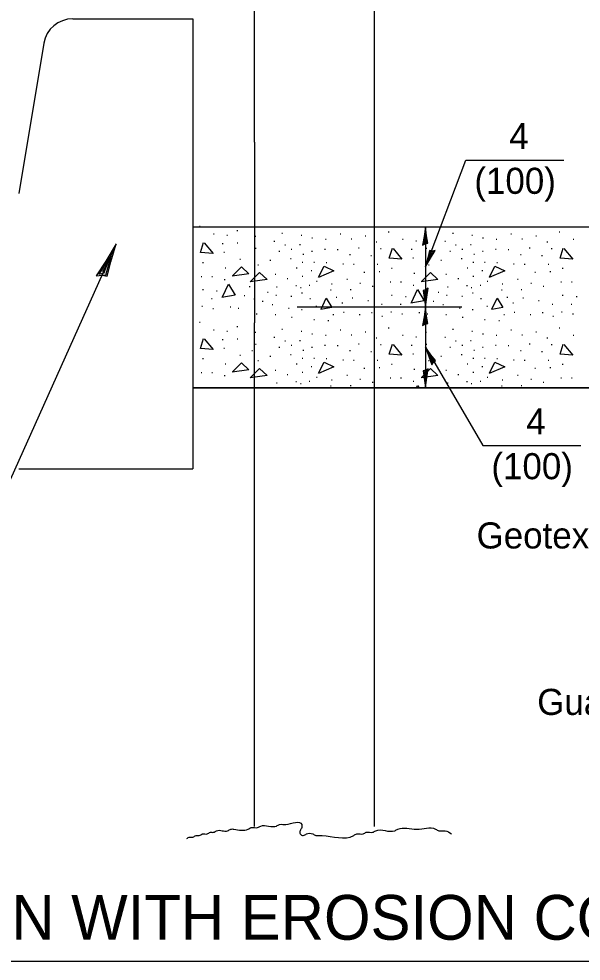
# Model space of a CAD drawing. Extents: x 96285 to 107900, y 69854 to 76557.
# Drawn here: x 104022.5 to 104173.2, y 75850.5 to 76103.2 of the extents above; entities that cross this region are included whole.
import ezdxf

# ---------------------------------------------------------------- set-up
doc = ezdxf.new("R2010")
doc.units = 0
for name, color, linetype in [('HS_Concrete Object', 7, 'Continuous'), ('Level 43', 7, 'Continuous'), ('Sheets_General Details', 7, 'Continuous')]:
    doc.layers.add(name, color=color, linetype=linetype)

msp = doc.modelspace()

# ---------------------------------------------------------------- linework, layer by layer
at = {"layer": 'HS_Concrete Object'}
for p, q in [((104036.93, 76103.16), (104069.12, 76103.16)), ((104069.12, 76103.16), (104069.12, 75982.46)), ((104029.2, 76096.6), (104022.5, 76056.37)), ((104022.5, 75982.46), (104069.12, 75982.46))]:
    msp.add_line(p, q, dxfattribs=at)
msp.add_arc((104036.9, 76095.36), 7.8, 90, 170.6013, dxfattribs=at)
at = {"layer": 'Sheets_General Details'}
for p, q in [((104085.66, 76070.08), (104085.66, 76243.82)), ((104117.84, 75886.55), (104117.84, 76243.82)), ((104085.66, 76070.08), (104085.66, 76021.69)), ((104131.44, 76036.67), (104142.27, 76065.23)), ((104142.27, 76065.23), (104168.51, 76065.23)), ((104069.12, 76047.43), (104251.05, 76047.43)), ((104070.89, 76047.56), (104071.09, 76047.56)), ((104131.44, 76047.43), (104131.44, 76025.9)), ((104074.67, 76045.54), (104074.87, 76045.54)), ((104078.24, 76045.11), (104078.44, 76045.11)), ((104080.95, 76046.36), (104081.15, 76046.36)), ((104085.8, 76044.85), (104086, 76044.85)), ((104092.98, 76045.67), (104093.18, 76045.67)), ((104098.12, 76045.16), (104098.32, 76045.16)), ((104108.57, 76045.5), (104108.77, 76045.5)), ((104115.28, 76044.98), (104115.48, 76044.98)), ((104121.51, 76046.06), (104121.71, 76046.06)), ((104131.57, 76044.85), (104131.77, 76044.85)), ((104138.75, 76045.67), (104138.95, 76045.67)), ((104143.9, 76045.16), (104144.1, 76045.16)), ((104154.34, 76045.5), (104154.54, 76045.5)), ((104161.05, 76044.98), (104161.25, 76044.98)), ((104167.28, 76046.06), (104167.48, 76046.06)), ((104003.13, 75941.51), (104048.58, 76042.82)), ((104077.03, 76042.88), (104077.23, 76042.88)), ((104081.03, 76043.13), (104081.23, 76043.13)), ((104090.87, 76043.52), (104091.07, 76043.52)), ((104093.75, 76042.58), (104093.95, 76042.58)), ((104097.75, 76042.66), (104097.95, 76042.66)), ((104101, 76044.47), (104101.2, 76044.47)), ((104104.66, 76044.04), (104104.86, 76044.04)), ((104111.54, 76044.21), (104111.74, 76044.21)), ((104118.24, 76043.35), (104118.44, 76043.35)), ((104125.29, 76044.04), (104125.49, 76044.04)), ((104128.86, 76043.61), (104129.06, 76043.61)), ((104136.64, 76043.52), (104136.84, 76043.52)), ((104139.52, 76042.58), (104139.72, 76042.58)), ((104143.52, 76042.66), (104143.72, 76042.66)), ((104146.78, 76044.47), (104146.98, 76044.47)), ((104150.43, 76044.04), (104150.63, 76044.04)), ((104157.31, 76044.21), (104157.51, 76044.21)), ((104164.02, 76043.35), (104164.22, 76043.35)), ((104171.07, 76044.04), (104171.27, 76044.04)), ((104077.42, 76040.56), (104077.62, 76040.56)), ((104085.88, 76041.63), (104086.08, 76041.63)), ((104092.2, 76040.86), (104092.4, 76040.86)), ((104095.47, 76041.37), (104095.67, 76041.37)), ((104098.64, 76040.08), (104098.84, 76040.08)), ((104100.96, 76040.9), (104101.16, 76040.9)), ((104104.44, 76041.37), (104104.64, 76041.37)), ((104107.84, 76041.29), (104108.04, 76041.29)), ((104111.15, 76040), (104111.35, 76040)), ((104113.51, 76041.76), (104113.71, 76041.76)), ((104116.82, 76039.74), (104117.02, 76039.74)), ((104119.4, 76041.54), (104119.6, 76041.54)), ((104127.66, 76041.37), (104127.86, 76041.37)), ((104131.66, 76041.63), (104131.86, 76041.63)), ((104137.98, 76040.86), (104138.18, 76040.86)), ((104141.24, 76041.37), (104141.44, 76041.37)), ((104144.41, 76040.08), (104144.61, 76040.08)), ((104146.73, 76040.9), (104146.93, 76040.9)), ((104150.22, 76041.37), (104150.42, 76041.37)), ((104153.61, 76041.29), (104153.81, 76041.29)), ((104156.92, 76040), (104157.12, 76040)), ((104159.29, 76041.76), (104159.49, 76041.76)), ((104162.6, 76039.74), (104162.8, 76039.74)), ((104165.18, 76041.54), (104165.38, 76041.54)), ((104071.75, 76037.8), (104071.95, 76037.8)), ((104081.68, 76038.75), (104081.88, 76038.75)), ((104086.53, 76037.24), (104086.73, 76037.24)), ((104089.8, 76038.45), (104090, 76038.45)), ((104095.3, 76038.92), (104095.5, 76038.92)), ((104098.42, 76037.93), (104098.62, 76037.93)), ((104101.52, 76037.93), (104101.72, 76037.93)), ((104104.83, 76037.85), (104105.03, 76037.85)), ((104109.3, 76037.5), (104109.5, 76037.5)), ((104112.18, 76037.37), (104112.38, 76037.37)), ((104118.54, 76037.42), (104118.74, 76037.42)), ((104128.05, 76039.05), (104128.25, 76039.05)), ((104132.3, 76037.24), (104132.5, 76037.24)), ((104135.57, 76038.45), (104135.77, 76038.45)), ((104141.07, 76038.92), (104141.27, 76038.92)), ((104144.2, 76037.93), (104144.4, 76037.93)), ((104147.29, 76037.93), (104147.49, 76037.93)), ((104150.6, 76037.85), (104150.8, 76037.85)), ((104155.07, 76037.5), (104155.27, 76037.5)), ((104157.95, 76037.37), (104158.15, 76037.37)), ((104164.32, 76037.42), (104164.52, 76037.42)), ((104077.77, 76036.43), (104077.97, 76036.43)), ((104091.17, 76034.66), (104091.37, 76034.66)), ((104096.85, 76036.38), (104097.05, 76036.38)), ((104100.83, 76035.7), (104101.03, 76035.7)), ((104114.98, 76035.27), (104115.18, 76035.27)), ((104119.06, 76035.44), (104119.26, 76035.44)), ((104122.37, 76036.3), (104122.57, 76036.3)), ((104128.39, 76034.92), (104128.59, 76034.92)), ((104136.95, 76034.66), (104137.15, 76034.66)), ((104142.62, 76036.38), (104142.82, 76036.38)), ((104146.6, 76035.7), (104146.8, 76035.7)), ((104160.75, 76035.27), (104160.95, 76035.27)), ((104164.83, 76035.44), (104165.03, 76035.44)), ((104168.14, 76036.3), (104168.34, 76036.3)), ((104071.36, 76034.11), (104071.56, 76034.11)), ((104074.2, 76034.11), (104074.4, 76034.11)), ((104077.55, 76033.25), (104077.75, 76033.25)), ((104094.4, 76033.55), (104094.6, 76033.55)), ((104098.42, 76034.19), (104098.62, 76034.19)), ((104102.25, 76032.86), (104102.45, 76032.86)), ((104106.25, 76032.13), (104106.45, 76032.13)), ((104110.37, 76033.37), (104110.57, 76033.37)), ((104113.9, 76032.26), (104114.1, 76032.26)), ((104121.98, 76032.6), (104122.18, 76032.6)), ((104124.82, 76032.6), (104125.02, 76032.6)), ((104140.17, 76033.55), (104140.37, 76033.55)), ((104144.2, 76034.19), (104144.4, 76034.19)), ((104148.02, 76032.86), (104148.22, 76032.86)), ((104152.02, 76032.13), (104152.22, 76032.13)), ((104156.15, 76033.37), (104156.35, 76033.37)), ((104159.67, 76032.26), (104159.87, 76032.26)), ((104167.76, 76032.6), (104167.96, 76032.6)), ((104170.59, 76032.6), (104170.79, 76032.6)), ((104071.75, 76030.55), (104071.95, 76030.55)), ((104075.49, 76030.21), (104075.69, 76030.21)), ((104084.26, 76031.37), (104084.46, 76031.37)), ((104089.11, 76029.86), (104089.31, 76029.86)), ((104091.56, 76031.31), (104091.76, 76031.31)), ((104096.72, 76031.66), (104096.92, 76031.66)), ((104097.95, 76031.14), (104098.15, 76031.14)), ((104098.29, 76029.69), (104098.49, 76029.69)), ((104100.31, 76031.74), (104100.51, 76031.74)), ((104106.03, 76030.47), (104106.23, 76030.47)), ((104111.32, 76030.54), (104111.52, 76030.54)), ((104117.21, 76031.44), (104117.41, 76031.44)), ((104128.17, 76031.74), (104128.37, 76031.74)), ((104134.88, 76029.86), (104135.08, 76029.86)), ((104137.33, 76031.31), (104137.53, 76031.31)), ((104142.49, 76031.66), (104142.69, 76031.66)), ((104143.72, 76031.14), (104143.92, 76031.14)), ((104144.07, 76029.69), (104144.27, 76029.69)), ((104146.09, 76031.74), (104146.29, 76031.74)), ((104151.81, 76030.47), (104152.01, 76030.47)), ((104157.09, 76030.54), (104157.29, 76030.54)), ((104162.98, 76031.44), (104163.18, 76031.44)), ((104069.04, 76028.15), (104069.24, 76028.15)), ((104074.11, 76028.15), (104074.31, 76028.15)), ((104082.88, 76029.01), (104083.08, 76029.01)), ((104085.5, 76028.06), (104085.7, 76028.06)), ((104087.73, 76027.5), (104087.93, 76027.5)), ((104091.34, 76029.05), (104091.54, 76029.05)), ((104095.43, 76028.83), (104095.63, 76028.83)), ((104100.49, 76028.19), (104100.69, 76028.19)), ((104107.54, 76028.53), (104107.74, 76028.53)), ((104109.09, 76026.98), (104109.29, 76026.98)), ((104111.79, 76028.32), (104111.99, 76028.32)), ((104116.01, 76027.59), (104116.21, 76027.59)), ((104122.37, 76029.05), (104122.57, 76029.05)), ((104126.11, 76028.7), (104126.31, 76028.7)), ((104133.51, 76027.5), (104133.71, 76027.5)), ((104137.12, 76029.05), (104137.32, 76029.05)), ((104141.2, 76028.83), (104141.4, 76028.83)), ((104146.26, 76028.19), (104146.46, 76028.19)), ((104153.31, 76028.53), (104153.51, 76028.53)), ((104154.86, 76026.98), (104155.06, 76026.98)), ((104157.57, 76028.32), (104157.77, 76028.32)), ((104161.78, 76027.59), (104161.98, 76027.59)), ((104168.14, 76029.05), (104168.34, 76029.05)), ((104171.88, 76028.7), (104172.08, 76028.7)), ((104071.53, 76026.08), (104071.73, 76026.08)), ((104074.5, 76025.52), (104074.7, 76025.52)), ((104079.1, 76025.91), (104079.3, 76025.91)), ((104081.29, 76025.57), (104081.49, 76025.57)), ((104090.35, 76026.55), (104090.55, 76026.55)), ((104094.78, 76025.61), (104094.98, 76025.61)), ((104097.11, 76025.9), (104141.25, 76025.9)), ((104098.25, 76025.22), (104098.45, 76025.22)), ((104102.12, 76026.08), (104102.32, 76026.08)), ((104109.47, 76024.49), (104109.67, 76024.49)), ((104117, 76024.4), (104117.2, 76024.4)), ((104119.66, 76026.64), (104119.86, 76026.64)), ((104122.16, 76024.58), (104122.36, 76024.58)), ((104124.73, 76026.64), (104124.93, 76026.64)), ((104129.72, 76024.4), (104129.92, 76024.4)), ((104131.44, 76025.9), (104131.44, 76004.32)), ((104136.13, 76026.55), (104136.33, 76026.55)), ((104140.56, 76025.61), (104140.76, 76025.61)), ((104144.02, 76025.22), (104144.22, 76025.22)), ((104147.89, 76026.08), (104148.09, 76026.08)), ((104155.25, 76024.49), (104155.45, 76024.49)), ((104162.77, 76024.4), (104162.97, 76024.4)), ((104165.44, 76026.64), (104165.64, 76026.64)), ((104167.93, 76024.58), (104168.13, 76024.58)), ((104170.51, 76026.64), (104170.71, 76026.64)), ((104070.89, 76021.83), (104071.09, 76021.83)), ((104086.14, 76024.06), (104086.34, 76024.06)), ((104091.17, 76023.89), (104091.37, 76023.89)), ((104095.56, 76023.16), (104095.76, 76023.16)), ((104101.52, 76022.51), (104101.72, 76022.51)), ((104105.34, 76022.25), (104105.54, 76022.25)), ((104106.68, 76023.89), (104106.88, 76023.89)), ((104113.73, 76023.89), (104113.93, 76023.89)), ((104119.79, 76023.46), (104119.99, 76023.46)), ((104125.12, 76024.02), (104125.32, 76024.02)), ((104131.91, 76024.06), (104132.11, 76024.06)), ((104136.94, 76023.89), (104137.14, 76023.89)), ((104141.33, 76023.16), (104141.53, 76023.16)), ((104147.29, 76022.51), (104147.49, 76022.51)), ((104151.12, 76022.25), (104151.32, 76022.25)), ((104152.45, 76023.89), (104152.65, 76023.89)), ((104159.5, 76023.89), (104159.7, 76023.89)), ((104165.56, 76023.46), (104165.76, 76023.46)), ((104170.9, 76024.02), (104171.1, 76024.02)), ((104074.67, 76019.8), (104074.87, 76019.8)), ((104078.24, 76019.37), (104078.44, 76019.37)), ((104080.95, 76020.62), (104081.15, 76020.62)), ((104085.66, 75886.55), (104085.66, 76021.69)), ((104092.98, 76019.93), (104093.18, 76019.93)), ((104098.12, 76019.42), (104098.32, 76019.42)), ((104108.57, 76019.76), (104108.77, 76019.76)), ((104121.51, 76020.32), (104121.71, 76020.32)), ((104138.75, 76019.93), (104138.95, 76019.93)), ((104143.9, 76019.42), (104144.1, 76019.42)), ((104154.34, 76019.76), (104154.54, 76019.76)), ((104167.28, 76020.32), (104167.48, 76020.32)), ((104077.03, 76017.14), (104077.23, 76017.14)), ((104081.03, 76017.4), (104081.23, 76017.4)), ((104085.8, 76019.12), (104086, 76019.12)), ((104090.87, 76017.78), (104091.07, 76017.78)), ((104093.75, 76016.84), (104093.95, 76016.84)), ((104097.75, 76016.92), (104097.95, 76016.92)), ((104101, 76018.73), (104101.2, 76018.73)), ((104104.66, 76018.3), (104104.86, 76018.3)), ((104111.54, 76018.47), (104111.74, 76018.47)), ((104115.28, 76019.25), (104115.48, 76019.25)), ((104118.24, 76017.61), (104118.44, 76017.61)), ((104125.29, 76018.3), (104125.49, 76018.3)), ((104128.86, 76017.87), (104129.06, 76017.87)), ((104131.57, 76019.12), (104131.77, 76019.12)), ((104136.64, 76017.78), (104136.84, 76017.78)), ((104139.52, 76016.84), (104139.72, 76016.84)), ((104143.52, 76016.92), (104143.72, 76016.92)), ((104146.78, 76018.73), (104146.98, 76018.73)), ((104150.43, 76018.3), (104150.63, 76018.3)), ((104157.31, 76018.47), (104157.51, 76018.47)), ((104161.05, 76019.25), (104161.25, 76019.25)), ((104164.02, 76017.61), (104164.22, 76017.61)), ((104171.07, 76018.3), (104171.27, 76018.3)), ((104077.42, 76014.82), (104077.62, 76014.82)), ((104084.95, 76014.22), (104085.15, 76014.22)), ((104085.88, 76015.89), (104086.08, 76015.89)), ((104092.2, 76015.12), (104092.4, 76015.12)), ((104095.47, 76015.63), (104095.67, 76015.63)), ((104098.64, 76014.34), (104098.84, 76014.34)), ((104100.96, 76015.16), (104101.16, 76015.16)), ((104104.44, 76015.63), (104104.64, 76015.63)), ((104107.84, 76015.55), (104108.04, 76015.55)), ((104111.15, 76014.26), (104111.35, 76014.26)), ((104113.51, 76016.02), (104113.71, 76016.02)), ((104119.4, 76015.81), (104119.6, 76015.81)), ((104127.66, 76015.63), (104127.86, 76015.63)), ((104131.44, 76015.11), (104146.84, 75988.72)), ((104131.66, 76015.89), (104131.86, 76015.89)), ((104137.98, 76015.12), (104138.18, 76015.12)), ((104141.24, 76015.63), (104141.44, 76015.63)), ((104144.41, 76014.34), (104144.61, 76014.34)), ((104146.73, 76015.16), (104146.93, 76015.16)), ((104150.22, 76015.63), (104150.42, 76015.63)), ((104153.61, 76015.55), (104153.81, 76015.55)), ((104156.92, 76014.26), (104157.12, 76014.26)), ((104159.29, 76016.02), (104159.49, 76016.02)), ((104165.18, 76015.81), (104165.38, 76015.81)), ((104071.75, 76012.07), (104071.95, 76012.07)), ((104081.68, 76013.01), (104081.88, 76013.01)), ((104089.8, 76012.71), (104090, 76012.71)), ((104095.3, 76013.18), (104095.5, 76013.18)), ((104098.42, 76012.19), (104098.62, 76012.19)), ((104101.52, 76012.19), (104101.72, 76012.19)), ((104104.83, 76012.11), (104105.03, 76012.11)), ((104109.3, 76011.76), (104109.5, 76011.76)), ((104116.82, 76014), (104117.02, 76014)), ((104118.54, 76011.68), (104118.74, 76011.68)), ((104128.05, 76013.31), (104128.25, 76013.31)), ((104135.57, 76012.71), (104135.77, 76012.71)), ((104141.07, 76013.18), (104141.27, 76013.18)), ((104144.2, 76012.19), (104144.4, 76012.19)), ((104147.29, 76012.19), (104147.49, 76012.19)), ((104150.6, 76012.11), (104150.8, 76012.11)), ((104155.07, 76011.76), (104155.27, 76011.76)), ((104162.6, 76014), (104162.8, 76014)), ((104164.32, 76011.68), (104164.52, 76011.68)), ((104077.77, 76010.69), (104077.97, 76010.69)), ((104086.53, 76011.51), (104086.73, 76011.51)), ((104096.85, 76010.65), (104097.05, 76010.65)), ((104100.83, 76009.96), (104101.03, 76009.96)), ((104112.18, 76011.64), (104112.38, 76011.64)), ((104114.98, 76009.53), (104115.18, 76009.53)), ((104119.06, 76009.7), (104119.26, 76009.7)), ((104122.37, 76010.56), (104122.57, 76010.56)), ((104128.39, 76009.18), (104128.59, 76009.18)), ((104132.3, 76011.51), (104132.5, 76011.51)), ((104142.62, 76010.65), (104142.82, 76010.65)), ((104146.6, 76009.96), (104146.8, 76009.96)), ((104157.95, 76011.64), (104158.15, 76011.64)), ((104160.75, 76009.53), (104160.95, 76009.53)), ((104164.83, 76009.7), (104165.03, 76009.7)), ((104168.14, 76010.56), (104168.34, 76010.56)), ((104071.36, 76008.37), (104071.56, 76008.37)), ((104074.2, 76008.37), (104074.4, 76008.37)), ((104077.55, 76007.51), (104077.75, 76007.51)), ((104091.17, 76008.93), (104091.37, 76008.93)), ((104094.4, 76007.81), (104094.6, 76007.81)), ((104098.42, 76008.45), (104098.62, 76008.45)), ((104102.25, 76007.12), (104102.45, 76007.12)), ((104110.37, 76007.64), (104110.57, 76007.64)), ((104121.98, 76006.86), (104122.18, 76006.86)), ((104124.82, 76006.86), (104125.02, 76006.86)), ((104136.95, 76008.93), (104137.15, 76008.93)), ((104140.17, 76007.81), (104140.37, 76007.81)), ((104144.2, 76008.45), (104144.4, 76008.45)), ((104148.02, 76007.12), (104148.22, 76007.12)), ((104156.15, 76007.64), (104156.35, 76007.64)), ((104167.76, 76006.86), (104167.96, 76006.86)), ((104170.59, 76006.86), (104170.79, 76006.86)), ((104069.1, 76004.19), (104391.13, 76004.04)), ((104069.12, 76004.32), (104251.05, 76004.32)), ((104091.56, 76005.57), (104091.76, 76005.57)), ((104096.72, 76005.92), (104096.92, 76005.92)), ((104097.95, 76005.4), (104098.15, 76005.4)), ((104100.31, 76006), (104100.51, 76006)), ((104106.03, 76004.73), (104106.23, 76004.73)), ((104106.25, 76006.39), (104106.45, 76006.39)), ((104111.32, 76004.8), (104111.52, 76004.8)), ((104113.9, 76006.52), (104114.1, 76006.52)), ((104117.21, 76005.7), (104117.41, 76005.7)), ((104128.17, 76006), (104128.37, 76006)), ((104137.33, 76005.57), (104137.53, 76005.57)), ((104142.49, 76005.92), (104142.69, 76005.92)), ((104143.72, 76005.4), (104143.92, 76005.4)), ((104146.09, 76006), (104146.29, 76006)), ((104151.81, 76004.73), (104152.01, 76004.73)), ((104152.02, 76006.39), (104152.22, 76006.39)), ((104157.09, 76004.8), (104157.29, 76004.8)), ((104159.67, 76006.52), (104159.87, 76006.52)), ((104162.98, 76005.7), (104163.18, 76005.7)), ((104146.84, 75988.72), (104173.08, 75988.72)), ((103889.41, 75850.48), (104338.61, 75850.48))]:
    msp.add_line(p, q, dxfattribs=at)
for points in [[(104131.37, 76042.84), (104132.06, 76042.99), (104131.76, 76044.93), (104131.44, 76047.43), (104131.08, 76044.76), (104130.67, 76042.43), (104131.37, 76042.84), (104131.83, 76043.04), (104131.44, 76045.75), (104130.92, 76042.79), (104131.5, 76043.23), (104131.42, 76044.47), (104131.24, 76043.27)], [(104044.82, 76034.44), (104046.2, 76034.18), (104047.19, 76037.98), (104048.58, 76042.82), (104045.8, 76038.21), (104043.19, 76034.25), (104044.82, 76034.44), (104045.81, 76034.46), (104047.24, 76039.74), (104043.94, 76034.71), (104045.36, 76035.05), (104046.2, 76037.4), (104044.92, 76035.35)], [(104072.19, 76043.11), (104074.55, 76040.25), (104071.14, 76040.51), (104071.99, 76043.16)], [(104122.82, 76041.6), (104125.17, 76038.75), (104121.77, 76039), (104122.62, 76041.65)], [(104133.22, 76040.9), (104132.53, 76041.01), (104132.08, 76039.1), (104131.44, 76036.67), (104132.78, 76039), (104134.04, 76041.01), (104133.22, 76040.9), (104132.73, 76040.88), (104132.07, 76038.22), (104133.67, 76040.77), (104132.96, 76040.58), (104132.57, 76039.4), (104133.19, 76040.44)], [(104168.59, 76041.6), (104170.95, 76038.75), (104167.54, 76039), (104168.39, 76041.65)], [(104079.76, 76034.25), (104082.16, 76036.65), (104084.16, 76034.8), (104079.71, 76034.15)], [(104084.49, 76032.63), (104087.01, 76035.14), (104089.01, 76033.29), (104084.49, 76032.63)], [(104102.84, 76033.89), (104104.29, 76036.85), (104106.95, 76035.6), (104102.81, 76033.83)], [(104130.38, 76032.74), (104132.78, 76035.14), (104134.79, 76033.29), (104130.34, 76032.64)], [(104148.61, 76033.89), (104150.07, 76036.85), (104152.72, 76035.6), (104148.58, 76033.83)], [(104077.1, 76028.59), (104078.7, 76032.04), (104080.51, 76029.04), (104076.9, 76028.44)], [(104127.73, 76027.08), (104129.33, 76030.54), (104131.13, 76027.53), (104127.53, 76026.93)], [(104131.51, 76030.5), (104130.82, 76030.34), (104131.12, 76028.4), (104131.44, 76025.9), (104131.81, 76028.57), (104132.22, 76030.9), (104131.51, 76030.5), (104131.06, 76030.29), (104131.45, 76027.58), (104131.97, 76030.54), (104131.38, 76030.11), (104131.46, 76028.86), (104131.64, 76030.06)], [(104103.49, 76025.33), (104104.89, 76028.23), (104106.4, 76025.78), (104103.47, 76025.23)], [(104149.27, 76025.33), (104150.67, 76028.23), (104152.17, 76025.78), (104149.24, 76025.23)], [(104131.37, 76021.31), (104132.06, 76021.47), (104131.76, 76023.41), (104131.44, 76025.9), (104131.08, 76023.24), (104130.67, 76020.9), (104131.37, 76021.31), (104131.83, 76021.52), (104131.44, 76024.23), (104130.92, 76021.27), (104131.5, 76021.7), (104131.42, 76022.95), (104131.24, 76021.75)], [(104072.19, 76017.37), (104074.55, 76014.52), (104071.14, 76014.77), (104071.99, 76017.42)], [(104122.82, 76015.87), (104125.17, 76013.01), (104121.77, 76013.26), (104122.62, 76015.92)], [(104133.61, 76011.06), (104134.13, 76011.53), (104132.93, 76013.09), (104131.44, 76015.11), (104132.41, 76012.6), (104133.19, 76010.36), (104133.61, 76011.06), (104133.91, 76011.46), (104132.25, 76013.64), (104133.23, 76010.8), (104133.53, 76011.47), (104132.86, 76012.52), (104133.28, 76011.38)], [(104168.59, 76015.87), (104170.95, 76013.01), (104167.54, 76013.26), (104168.39, 76015.92)], [(104079.76, 76008.51), (104082.16, 76010.91), (104084.16, 76009.06), (104079.71, 76008.41)], [(104084.49, 76006.89), (104087.01, 76009.41), (104089.01, 76007.55), (104084.49, 76006.89)], [(104102.84, 76008.15), (104104.29, 76011.11), (104106.95, 76009.86), (104102.81, 76008.09)], [(104130.38, 76007), (104132.78, 76009.41), (104134.79, 76007.55), (104130.34, 76006.9)], [(104131.51, 76008.91), (104130.82, 76008.76), (104131.12, 76006.81), (104131.44, 76004.32), (104131.81, 76006.98), (104132.22, 76009.32), (104131.51, 76008.91), (104131.06, 76008.7), (104131.45, 76006), (104131.97, 76008.96), (104131.38, 76008.52), (104131.46, 76007.28), (104131.64, 76008.47)], [(104148.61, 76008.15), (104150.07, 76011.11), (104152.72, 76009.86), (104148.58, 76008.09)], [(104129.08, 76004.27), (104129.33, 76004.8), (104129.65, 76004.27)]]:
    msp.add_lwpolyline(points, dxfattribs=at)
msp.add_spline([(104067.48, 75883.34), (104068.33, 75883.77), (104069.17, 75883.77), (104070.01, 75884.19), (104070.86, 75884.19), (104071.71, 75884.61), (104072.97, 75884.61), (104073.82, 75885.03), (104074.66, 75885.03), (104075.5, 75885.45), (104078.46, 75885.45), (104079.31, 75885.88), (104080.15, 75885.88), (104083.95, 75885.88), (104084.8, 75886.3), (104086.48, 75886.3), (104087.33, 75886.72), (104091.55, 75886.72), (104092.39, 75887.15), (104093.24, 75887.15), (104094.09, 75887.15), (104098.31, 75887.15), (104098.31, 75886.3), (104097.88, 75885.45), (104097.88, 75884.61), (104098.73, 75884.19), (104099.58, 75884.61), (104101.26, 75884.61), (104102.11, 75884.19), (104102.95, 75884.19), (104103.8, 75884.19), (104112.24, 75884.19), (104113.09, 75884.61), (104114.78, 75884.61), (104115.62, 75885.03), (104116.47, 75885.03), (104117.31, 75885.03), (104118.15, 75885.45), (104123.22, 75885.45), (104124.07, 75885.88), (104129.13, 75885.88), (104134.2, 75885.88), (104135.05, 75885.45), (104136.73, 75885.45), (104138.43, 75884.61)], degree=3, dxfattribs=at)

# ---------------------------------------------------------------- texts
at = {"layer": 'Level 43'}
for s, p in [('4', (104153.94, 76068.23)), ('(100)', (104144.57, 76056.23)), ('4', (104158.5, 75991.71)), ('(100)', (104149.13, 75979.71))]:
    msp.add_text(s, height=7, dxfattribs=at).set_placement(p)
at = {"layer": 'Sheets_General Details'}
for s, height, p in [('Geotextile Fabric', 7, (104145.17, 75961.14)), ('Guardrail Aggregate', 7, (104161.42, 75916.5)), ('TYPICAL SECTION WITH EROSION CONTROL CURB', 12, (103889.4, 75856.23))]:
    msp.add_text(s, height=height, dxfattribs=at).set_placement(p)

doc.saveas('drawing.dxf')
